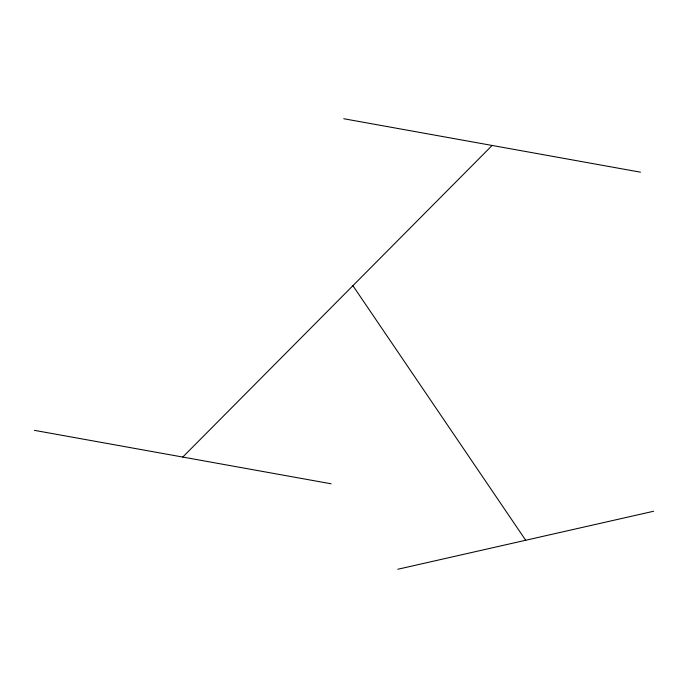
<?xml version="1.0" encoding="UTF-8"?>
<svg xmlns="http://www.w3.org/2000/svg" width="688" height="688" viewBox="0 0 688 688"><rect width="100%" height="100%" fill="white"/><g stroke="black" fill="none" stroke-linecap="round" stroke-linejoin="round"><path stroke-width="1.03" d="M182.759 457.064L492.135 145.46M397.802 569.26L653.6 511.253M343.785 118.74L640.494 172.181M34.4 430.344L331.109 483.784M352.91 285.683L525.701 540.261"/></g></svg>
